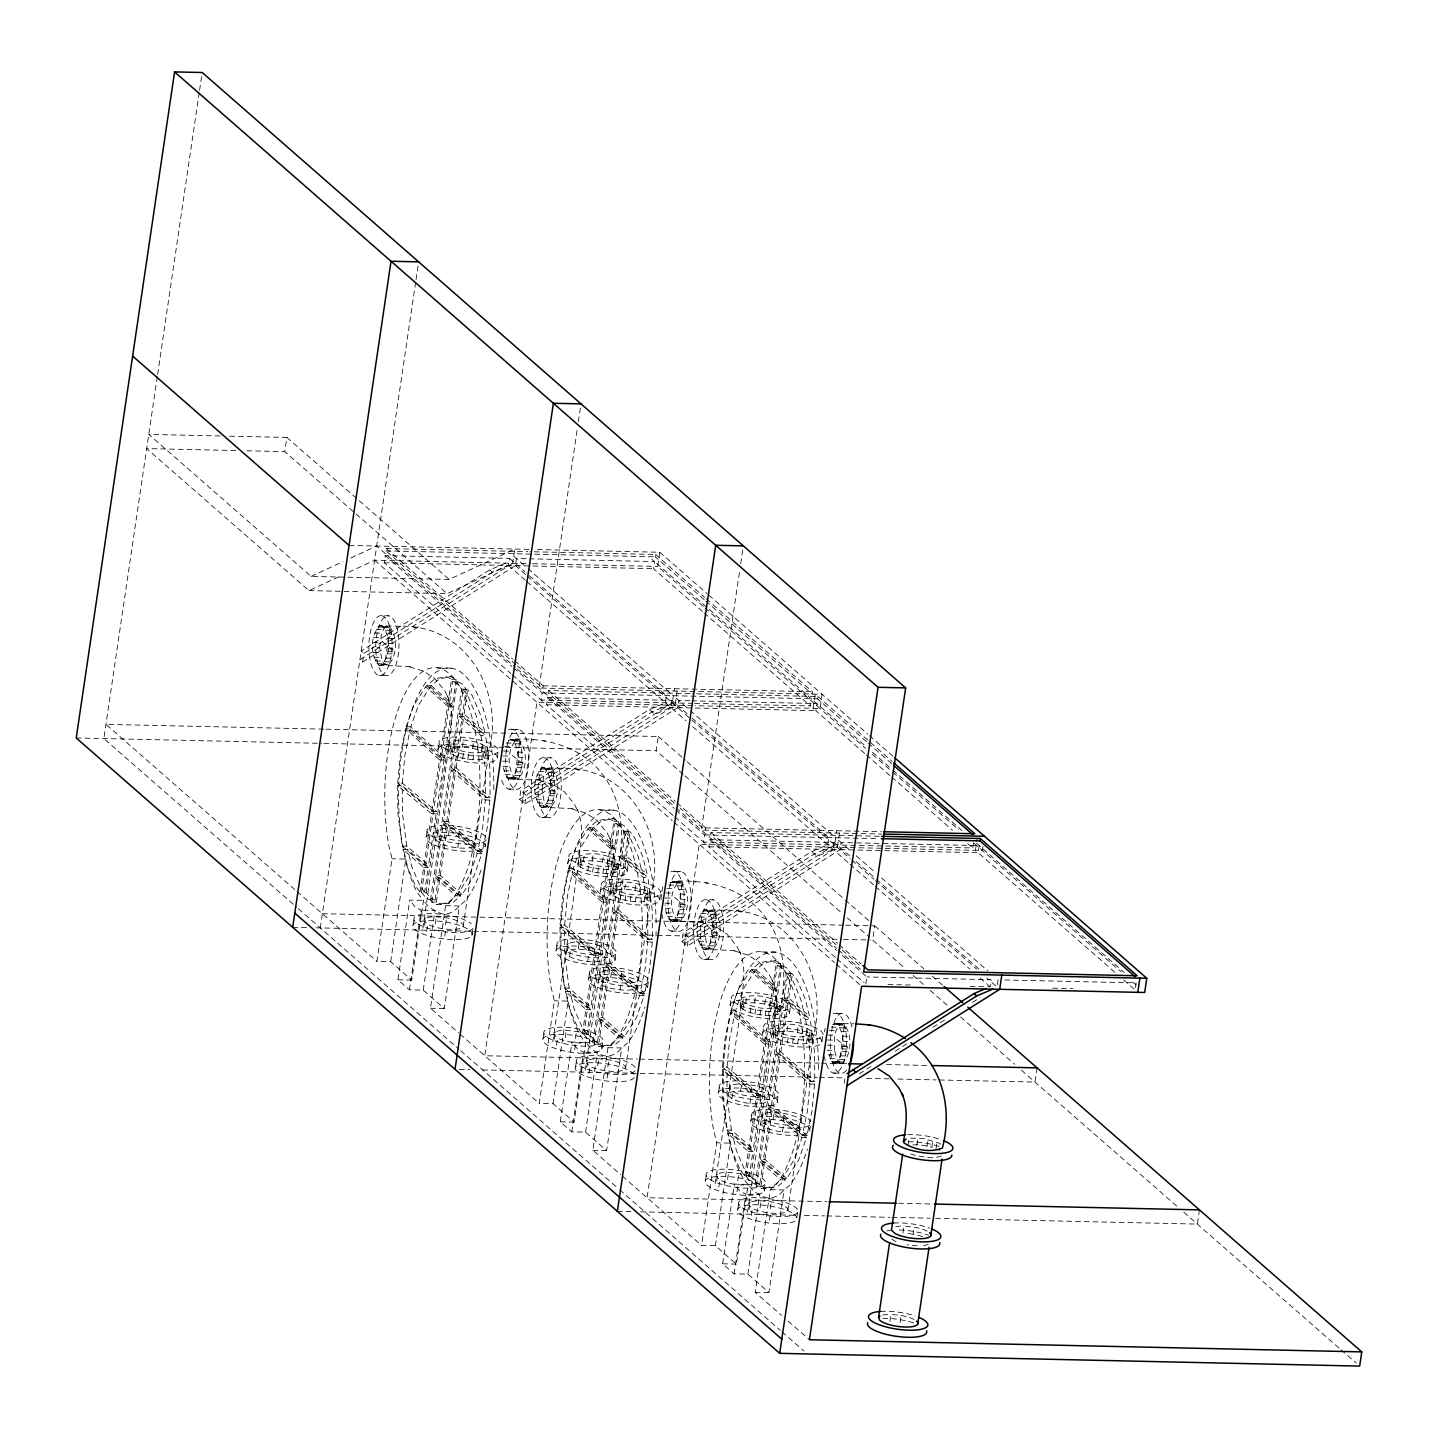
<?xml version="1.0" encoding="UTF-8"?>
<svg xmlns="http://www.w3.org/2000/svg" width="1438" height="1438" viewBox="0 0 1438 1438"><rect width="100%" height="100%" fill="white"/><g stroke="black" fill="none" stroke-linecap="round" stroke-linejoin="round"><path stroke-width="0.75" stroke-dasharray="5 3.75" d="M380.045 625.764L382.059 625.925C391.01 635.866 390.83 656.231 380.872 665.381L378.859 665.219C369.89 655.279 370.069 634.895 380.045 625.764L403.754 626.393M379.632 647.693L381.609 633.115L384.953 627.094L388.961 626.069C397.913 636.009 397.733 656.393 387.775 665.524L383.856 663.871L382.184 661.121L379.632 647.693L372.73 647.549M515.631 778.983C506.679 769.042 506.841 748.659 516.817 739.509L518.83 739.671C527.782 749.629 527.602 769.995 517.644 779.144L508.728 778.821L506.823 777.329L503.264 767.748M508.728 778.821L510.742 778.983C520.7 769.851 520.88 749.468 511.928 739.527L507.92 740.552L514.822 740.714M542.378 767.766L544.391 767.928C553.342 777.868 553.163 798.252 543.205 807.383L541.191 807.221C532.24 797.281 532.419 776.915 542.378 767.766L566.087 768.413M541.964 789.714L543.941 775.118L547.303 769.114L551.293 768.09C560.245 778.03 560.065 798.396 550.107 807.545L548.094 807.383L544.517 803.141L541.964 789.714L535.062 789.552M677.963 920.985C669.012 911.045 669.191 890.661 679.149 881.53L681.163 881.692C690.114 891.632 689.934 912.016 679.976 921.147L671.061 920.841L669.155 919.331L666.171 912.806L665.057 904.861M671.061 920.841L673.074 921.003C683.032 911.854 683.212 891.488 674.26 881.548L670.27 882.573L668.436 885.017L675.339 885.179M704.71 909.787L706.723 909.948C715.675 919.889 715.513 940.272 705.537 949.404L703.524 949.242C694.572 939.302 694.752 918.918 704.71 909.787L728.419 910.416M704.314 931.734L706.274 917.138L709.635 911.117L713.625 910.092C722.595 920.032 722.415 940.416 712.439 949.547L710.426 949.386L706.867 945.161L704.314 931.734L697.412 931.572M834.543 1050.387C834.13 1041.472 833.321 1029.284 841.482 1023.55L843.495 1023.712C852.464 1033.652 852.285 1054.018 842.309 1063.167L833.393 1062.844L831.488 1061.352L827.641 1050.243L834.543 1050.387L836.736 1058.763L840.295 1063.006M833.393 1062.844L835.406 1063.006C845.382 1053.874 845.562 1033.491 836.592 1023.55L834.579 1023.389L830.787 1027.038L837.689 1027.181M422.898 928.175L449.537 742.457C461.58 737.694 477.003 740.498 487.698 747.526L487.806 750.51C475.762 755.274 460.34 752.469 449.645 745.441M552.767 1041.777L565.925 951.956L567.345 950.716A19.97 5.68 8.4 0 1 578.256 949.152L588.43 950.194A19.97 5.68 8.4 0 1 602.396 960.71A19.97 5.68 8.4 0 1 569.556 956.701L565.817 953.43L565.925 951.956M565.817 953.43L579.406 856.077C591.449 851.296 606.872 854.118 617.567 861.128L617.675 864.112C605.632 868.876 590.209 866.071 579.514 859.043M585.248 1070.178L598.388 980.356L599.808 979.116A19.97 5.68 8.4 0 1 610.719 977.552L620.892 978.595A19.97 5.68 8.4 0 1 634.877 989.11A19.97 5.68 8.4 0 1 602.019 985.102L598.28 981.83L598.388 980.356M598.28 981.83L611.887 884.478C623.912 879.697 639.335 882.519 650.03 889.529L650.138 892.513C638.095 897.276 622.69 894.472 611.995 887.462M715.117 1183.798L741.307 1005.629M747.58 1212.198L773.77 1034.03M397.715 782.991L400.357 754.68L405.732 728.742L410.333 728.85L444.126 760.001L436.541 811.445L431.939 811.338L397.715 782.991L402.316 783.081L436.541 811.445M402.316 783.081L404.959 754.77L410.333 728.85M451.208 770.139L485.289 799.959L482.791 826.778L477.704 851.35L482.305 851.458L487.392 826.886L489.891 800.049L455.81 770.247L451.208 770.139L443.623 821.547L477.704 851.35M560.047 924.994L562.707 896.683L568.064 870.763L572.666 870.871L606.476 902.021L598.873 953.448L594.271 953.358L560.047 924.994L564.667 925.101L598.873 953.448M564.667 925.101L567.309 896.791L572.666 870.871M613.559 912.159L647.639 941.962L645.123 968.799L640.036 993.37L644.637 993.478L649.724 968.888L652.241 942.07L618.16 912.249L613.559 912.159L605.955 963.55L640.036 993.37M722.397 1067.014L725.04 1038.703L730.396 1012.783L734.998 1012.873L768.809 1044.024L761.205 1095.468L756.604 1095.361L722.397 1067.014L726.999 1067.104L761.205 1095.468M726.999 1067.104L729.641 1038.811L734.998 1012.873M775.891 1054.162L809.971 1083.982L807.455 1110.801L802.386 1135.391L806.988 1135.481L812.057 1110.909L814.573 1084.09L780.492 1054.27L775.891 1054.162L768.305 1105.57L802.386 1135.391M157.299 376.666L103.842 738.557L296.623 907.198M157.623 374.437L199.253 92.481M199.576 90.27L202.201 72.511M220.032 435.948L148.761 434.384L311.111 576.404L449.195 579.424L514.786 549.064L512.683 563.265L447.092 593.642L284.76 451.622L286.863 437.422L228.948 436.145M320.297 927.905L415.708 281.83M416.031 279.619L418.656 261.86M525.517 574.481L512.683 563.265L359.913 659.683L362.61 662.055L363.886 653.373L492.443 572.252L508.477 565.476L509.537 558.375L385.258 555.643L384.198 562.743L510.76 673.451M515.883 664.572L385.959 550.898L386.301 548.543L527.674 551.653M493.755 789.642A122.895 47.544 -88.7 0 0 437.26 671.384A122.895 47.544 -88.7 0 0 402.622 845.796L405.84 859.079A92.266 35.698 -88.7 0 0 423.509 900.386L411.735 980.087L390.687 961.68L376.882 961.375L392.035 858.774L388.799 845.49A122.895 47.544 -88.7 0 1 413.155 680.641A122.895 47.544 -88.7 0 1 475.942 735.555A122.895 47.544 -88.7 0 1 451.586 900.422L445.618 905.652L430.483 1008.254L458.434 1032.7M390.687 961.68L405.84 859.079L392.035 858.774M445.618 905.652L459.441 905.958L444.288 1008.559L423.239 990.135L409.417 989.829L397.931 979.781L409.704 900.08L423.509 900.386L428.955 907.396L434.995 910.434A92.266 35.698 -88.7 0 0 459.441 905.958L465.391 900.727A122.895 47.544 -88.7 0 0 482.018 867.168M437.979 749.827L439.021 742.709M413.227 924.94L414.27 917.821M426.277 836.592L427.32 829.492M420.058 891.812L423.653 867.456L402.982 849.391L407.601 849.481L428.254 867.563L424.659 891.902L420.058 891.812L415.474 885.916L407.134 866.413L402.982 849.391M423.994 865.083L431.58 813.71L397.643 785.579L397.895 813.62L402.173 845.993L423.994 865.083L428.596 865.191L436.181 813.8L402.245 785.687L397.643 785.579M431.939 811.338L439.525 759.893L405.732 728.742M439.938 757.844L447.595 705.986L425.648 686.789L413.82 705.213L406.181 726.747L439.938 757.844L444.54 757.952L452.197 706.094L430.25 686.879L425.648 686.789M447.865 704.099L451.55 679.239L446.355 676.633L434.797 678.736L426.852 685.71L447.865 704.099L452.467 704.189L456.152 679.347L450.957 676.723L446.355 676.633M421.514 892.261L452.664 681.342L457.266 681.432L461.975 683.823L466.236 689.287L435.103 900.224L430.483 900.116L425.774 897.743L421.514 892.261L426.115 892.369L430.375 897.851L435.103 900.224M409.417 989.829L421.19 910.146L415.151 907.09L409.704 900.08M426.115 892.369L457.266 681.432M447.883 750.96C450.705 732.859 454.947 713.5 447.47 695.884L448.261 698.023L444.702 690.779L434.725 678.43L423.491 671.115L408.015 666.423L410.19 666.585L378.859 665.219M424.426 925.443L425.486 918.343A19.97 5.68 8.4 0 1 436.397 916.779L446.553 917.821A19.97 5.68 8.4 0 1 460.537 928.337A19.97 5.68 8.4 0 1 427.679 924.328L423.958 921.057M437.476 837.096A19.97 5.68 8.4 0 1 448.386 835.532L458.56 836.592A19.97 5.68 8.4 0 1 472.527 847.108A19.97 5.68 8.4 0 1 439.686 843.099L435.948 839.828L438.536 829.996A19.97 5.68 8.4 0 1 449.429 828.432L459.603 829.474A19.97 5.68 8.4 0 1 473.587 840.008A19.97 5.68 8.4 0 1 440.729 835.981L436.99 832.728M450.418 748.443L451.46 741.325M450.633 754.195L451.676 747.095M430.483 900.116L461.634 689.197L457.374 683.715L452.664 681.342M453.509 747.67L454.552 740.552M426.637 931.429L427.679 924.328M439.686 843.099L440.729 835.981M431.742 902.039L435.337 877.683L439.938 877.773L460.591 895.856L452.952 902.579L436.81 904.592L431.742 902.039L436.343 902.129L441.412 904.682M435.678 875.311L443.281 823.902L447.883 824.01L481.856 853.669L473.875 876.155L462.119 894.508L457.518 894.418L435.678 875.311L440.28 875.418L462.119 894.508M451.568 767.766L459.153 716.376L463.755 716.466L485.595 735.573L489.855 767.946L490.124 797.587L485.523 797.479L451.568 767.766L456.17 767.874L490.124 797.587M459.495 714.003L463.09 689.647L467.709 689.755L472.275 695.633L480.616 715.153L484.768 732.176L480.166 732.068L459.495 714.003L464.115 714.111L484.768 732.176M423.239 990.135L434.995 910.434L421.19 910.146M436.343 902.129L439.938 877.773M440.28 875.418L447.883 824.01M482.629 851.745L448.225 821.637L455.81 770.247M456.17 767.874L463.755 716.466M464.115 714.111L467.709 689.755M457.931 757.269L458.992 750.151M435.337 923.879L436.397 916.779M448.386 835.532L449.429 828.432M462.299 747.347L463.36 740.246M462.712 758.473L463.773 751.355M467.835 759.336L468.878 752.236M445.51 924.922L446.553 917.821M458.56 836.592L459.603 829.474M444.755 936.192L445.816 929.074M457.805 847.845L458.848 840.745M472.527 748.695L473.569 741.595M472.94 759.821L473.983 752.721M477.308 749.917L478.351 742.799M481.424 751.373L482.485 744.255M481.73 759.516L482.791 752.398M484.624 752.973L485.667 745.873M484.822 758.725L485.882 751.625M486.637 754.626L487.698 747.526M487.374 756.208C506.679 696.28 468.896 625.278 401.651 626.231M463.162 926.593L475.151 845.364M476.194 838.246L488.201 757.017A19.97 5.68 8.4 0 0 461.436 747.203A19.97 5.68 8.4 0 0 456.313 756.316A19.97 5.68 8.4 0 0 488.201 757.017M497.278 757.359L498.321 750.241A29.964 8.502 8.4 0 0 455.361 736.993A29.964 8.502 8.4 0 0 450.274 750.726A29.964 8.502 8.4 0 0 497.53 752.38M471.88 935.455A29.964 8.502 8.4 0 0 431.724 920.715A29.964 8.502 8.4 0 0 424.048 934.394A29.964 8.502 8.4 0 0 471.88 935.455L472.671 930.116M484.93 847.108A29.964 8.502 8.4 0 0 444.773 832.386A29.964 8.502 8.4 0 0 437.098 846.065A29.964 8.502 8.4 0 0 484.93 847.108L485.451 843.567M689.916 700.791L678.772 700.54L677.729 707.64L524.942 804.058L519.531 799.33L520.826 790.666L649.365 709.527L665.417 702.751L666.459 695.65L526.416 573.133M577.051 430.519L539.034 688.029L822.123 694.266L820.019 708.467L695.075 705.716M578.364 421.64L580.988 403.862M524.942 804.058L526.236 795.394L520.826 790.666M513.492 667.825L542.18 692.918L541.137 700.018L692.361 703.344M514.534 660.725L543.222 685.818L542.881 688.191L517.572 666.046M673.092 815.472L546.548 704.764L547.59 697.664L671.87 700.396L688.748 715.153M690.006 693.655L548.633 690.546L548.291 692.918L678.215 806.574M567.848 863.429L568.891 856.329M543.097 1038.542L544.139 1031.441M556.146 950.194L557.189 943.094M656.105 923.034A122.895 47.544 -88.7 0 0 597.956 814.483A122.895 47.544 -88.7 0 0 564.954 987.816L568.172 1001.1A92.266 35.698 -88.7 0 0 585.841 1042.406L574.086 1122.107L553.037 1103.683L539.214 1103.377L554.367 1000.794L551.149 987.511A122.895 47.544 -88.7 0 1 575.488 822.644A122.895 47.544 -88.7 0 1 638.274 877.575A122.895 47.544 -88.7 0 1 613.936 1042.424L607.968 1047.673L592.816 1150.256L620.767 1174.72M577.752 864.58C580.575 846.479 584.817 827.12 577.339 809.486L578.13 811.643L574.571 804.399L564.595 792.032L553.36 784.717L537.884 780.025L540.059 780.205L510.742 778.983M554.295 1039.045L555.356 1031.945A19.97 5.68 8.4 0 1 566.266 1030.381L576.44 1031.441A19.97 5.68 8.4 0 1 590.407 1041.957A19.97 5.68 8.4 0 1 557.549 1037.948L553.828 1034.677M567.345 950.716L568.405 943.616A19.97 5.68 8.4 0 1 579.298 942.052L589.472 943.094A19.97 5.68 8.4 0 1 603.457 953.61A19.97 5.68 8.4 0 1 570.598 949.601L566.86 946.33M580.287 862.045L581.329 854.945M580.503 867.797L581.545 860.697M583.379 861.272L584.421 854.172M556.506 1045.049L557.549 1037.948M569.556 956.701L570.598 949.601M553.037 1103.683L568.172 1001.1L554.367 1000.794M587.8 870.871L588.861 863.771M565.206 1037.499L566.266 1030.381M578.256 949.152L579.298 942.052M592.168 860.949L593.229 853.848M592.582 872.075L593.642 864.975M607.968 1047.673L621.773 1047.978L606.62 1150.562L585.572 1132.155L571.767 1131.85L560.263 1121.802L572.036 1042.101L585.841 1042.406L591.306 1049.416L597.345 1052.454A92.266 35.698 -88.7 0 0 621.773 1047.978L627.741 1042.73A122.895 47.544 -88.7 0 0 645.033 1007.067M597.705 872.956L598.747 865.856M575.38 1038.542L576.44 1031.441M588.43 950.194L589.472 943.094M574.625 1049.794L575.685 1042.694M587.675 961.447L588.717 954.347M602.396 862.315L603.439 855.215M600.311 891.83L601.354 884.73M602.81 873.441L603.852 866.323M575.559 1066.942L576.62 1059.842M588.609 978.595L589.652 971.495M607.178 863.519L608.22 856.419M582.39 1033.814L585.985 1009.476L565.332 991.393L569.933 991.501L590.587 1009.566L586.992 1033.922L582.39 1033.814L577.806 1027.936L569.466 1008.433L565.332 991.393M586.327 1007.103L593.93 955.713L559.975 927.6L560.227 955.623L564.505 987.996L586.327 1007.103L590.928 1007.211L598.532 955.821L564.595 927.69L559.975 927.6M594.271 953.358L601.875 901.914L568.064 870.763M602.27 899.864L609.928 848.007L587.98 828.791L576.153 847.234L568.513 868.768L602.27 899.864L606.872 899.972L614.529 848.096L592.582 828.899L587.98 828.791M610.215 846.101L613.882 821.242L608.687 818.635L597.13 820.756L589.203 827.731L610.215 846.101L614.817 846.209L618.484 821.35L613.289 818.743L608.687 818.635M583.846 1034.282L614.997 823.345L619.598 823.453L624.326 825.825L628.586 831.308L597.435 1042.244L592.833 1042.137L588.106 1039.764L583.846 1034.282L588.448 1034.371L592.708 1039.854L597.435 1042.244M702.409 611.474L653.481 568.675L654.524 561.557L529.795 558.825M704.171 599.628L655.225 556.83L655.584 554.457L529.921 551.689M571.767 1131.85L583.522 1052.149L577.501 1049.111L572.036 1042.101M611.294 864.975L612.354 857.875M611.599 873.118L612.66 866.018M588.448 1034.371L619.598 823.453M703.344 606.387L657.687 566.446L659.772 552.246L534.954 549.496M610.215 892.98C613.055 874.879 617.279 855.52 609.802 837.887L610.593 840.044L607.034 832.8L597.058 820.433L585.841 813.117L570.347 808.426L572.522 808.605L541.191 807.221M614.493 866.593L615.536 859.475M614.691 872.345L615.752 865.245M586.776 1067.463L587.818 1060.345A19.97 5.68 8.4 0 1 598.729 1058.781L608.903 1059.842A19.97 5.68 8.4 0 1 622.87 1070.357A19.97 5.68 8.4 0 1 590.029 1066.349L586.291 1063.077M599.808 979.116L600.868 972.016A19.97 5.68 8.4 0 1 611.779 970.452L621.935 971.495A19.97 5.68 8.4 0 1 635.92 982.01A19.97 5.68 8.4 0 1 603.061 978.002L599.34 974.73M612.75 890.446L613.792 883.345M616.507 868.228L617.567 861.128M612.965 896.216L614.008 889.097M617.244 869.81C624.847 837.168 623.391 799.977 601.336 772.997C579.838 745.387 543.366 736.993 509.915 739.366M592.833 1042.137L623.984 831.2L619.706 825.736L614.997 823.345M615.841 889.673L616.902 882.573M588.969 1073.449L590.029 1066.349M602.019 985.102L603.061 978.002M594.074 1044.042L597.669 1019.686L602.27 1019.794L622.924 1037.859L615.284 1044.581L599.143 1046.594L594.074 1044.042L598.675 1044.15L603.744 1046.702M598.028 1017.331L605.614 965.923L610.215 966.03L644.188 995.671L636.225 1018.176L624.452 1036.528L619.85 1036.421L598.028 1017.331L602.63 1017.421L624.452 1036.528M613.9 909.787L621.486 858.378L626.087 858.486L647.927 877.575L652.187 909.966L652.457 939.589L647.855 939.481L613.9 909.787L618.502 909.894L652.457 939.589M621.845 856.023L625.44 831.667L630.042 831.757L634.607 837.653L642.966 857.156L647.1 874.178L642.498 874.088L621.845 856.023L626.447 856.113L647.1 874.178M585.572 1132.155L597.345 1052.454L583.522 1052.149M598.675 1044.15L602.27 1019.794M602.63 1017.421L610.215 966.03M644.961 993.748L610.557 963.658L618.16 912.249M618.502 909.894L626.087 858.486M626.447 856.113L630.042 831.757M620.263 899.271L621.324 892.171M597.669 1065.9L598.729 1058.781M610.719 977.552L611.779 970.452M627.148 870.961L628.19 863.861M624.649 889.367L625.692 882.249M601.749 1049.057A29.964 8.502 8.4 0 0 561.611 1034.335A29.964 8.502 8.4 0 0 553.918 1048.014A29.964 8.502 8.4 0 0 601.749 1049.057L602.81 1041.957A29.964 8.502 8.4 0 0 562.653 1027.235A29.964 8.502 8.4 0 0 554.96 1040.914A29.964 8.502 8.4 0 0 602.81 1041.957M614.799 960.728A29.964 8.502 8.4 0 0 574.643 945.988A29.964 8.502 8.4 0 0 566.967 959.667A29.964 8.502 8.4 0 0 614.799 960.728L615.841 953.61A29.964 8.502 8.4 0 0 575.703 938.888A29.964 8.502 8.4 0 0 568.01 952.567A29.964 8.502 8.4 0 0 615.841 953.61M625.063 900.476L626.105 893.375M630.168 901.356L631.228 894.256M607.843 1066.942L608.903 1059.842M620.892 978.595L621.935 971.495M607.088 1078.194L608.148 1071.094M620.138 989.847L621.198 982.747M634.859 890.715L635.92 883.615M683.266 774.381L656.213 750.708L658.298 736.508L507.866 733.2M635.272 901.842L636.333 894.724M639.64 891.92L640.701 884.819M671.87 700.396L670.827 707.496L654.775 714.273L649.365 709.527M643.775 893.375L644.817 886.275M674.062 691.067L674.422 688.712M644.08 901.518L645.123 894.418M646.956 894.993L647.999 887.893M677.118 691.067L675.015 705.285L522.246 801.703M647.172 900.745L648.214 893.645M648.969 896.647L650.03 889.529M649.706 898.211C669.012 838.3 631.228 767.299 564.002 768.251M625.494 1068.614L637.483 987.367M638.544 980.267L650.533 899.038A19.97 5.68 8.4 0 0 623.768 889.205A19.97 5.68 8.4 0 0 618.646 898.319A19.97 5.68 8.4 0 0 650.533 899.038M659.611 899.361L660.653 892.261M648.322 982.01A29.964 8.502 8.4 0 1 600.473 980.968A29.964 8.502 8.4 0 1 608.166 967.289A29.964 8.502 8.4 0 1 648.322 982.01L647.262 989.128A29.964 8.502 8.4 0 1 601.515 988.805A29.964 8.502 8.4 0 1 602.486 974.443A29.964 8.502 8.4 0 1 647.424 986.899M878.978 843.387L841.122 842.56L840.062 849.66L687.292 946.078L681.882 941.351L683.158 932.669L811.697 851.548L827.749 844.771L828.791 837.671L690.438 716.627M739.402 572.522L701.367 830.05L881.782 834.022M740.714 563.642L743.32 545.883M687.292 946.078L688.568 937.414L683.158 932.669M675.824 809.846L704.512 834.939L703.47 842.039L972.735 847.953L973.796 840.853M676.885 802.746L705.573 827.839L705.213 830.193L679.904 808.048M835.424 957.474L708.88 846.766L709.923 839.666L834.202 842.398L849.391 855.682M879.265 836.269L710.983 832.566L710.624 834.939L840.547 948.595M730.18 1005.45L731.223 998.332M705.429 1180.562L706.489 1173.444M718.479 1092.215L719.521 1085.115M818.474 1069.351A122.895 47.544 -88.7 0 0 761.115 955.946A122.895 47.544 -88.7 0 0 727.286 1129.819L730.522 1143.102A92.266 35.698 -88.7 0 0 748.191 1184.409L736.418 1264.11L715.369 1245.703L701.564 1245.398L716.717 1142.797L713.482 1129.513A122.895 47.544 -88.7 0 1 737.82 964.664A122.895 47.544 -88.7 0 1 800.606 1019.596A122.895 47.544 -88.7 0 1 776.268 1184.445L770.301 1189.675L755.148 1292.277L781.463 1315.285M740.085 1006.582C742.925 988.481 747.149 969.122 739.671 951.507L740.462 953.646L736.903 946.402L726.927 934.053L715.711 926.737L700.216 922.046L702.391 922.207L673.074 921.003M740.804 1008.164L741.756 998.08C753.782 993.316 769.204 996.121 779.899 1003.149L780.007 1006.133C767.964 1010.896 752.559 1008.092 741.864 1001.064M742.619 1004.066L743.662 996.965M716.645 1181.065L717.688 1173.965A19.97 5.68 8.4 0 1 728.599 1172.401L738.773 1173.444A19.97 5.68 8.4 0 1 752.739 1183.959A19.97 5.68 8.4 0 1 719.899 1179.951L716.16 1176.679M729.677 1092.718A19.97 5.68 8.4 0 1 740.588 1091.154L750.762 1092.215A19.97 5.68 8.4 0 1 764.746 1102.73A19.97 5.68 8.4 0 1 731.888 1098.722L728.149 1095.45L730.738 1085.618A19.97 5.68 8.4 0 1 741.649 1084.054L751.822 1085.115A19.97 5.68 8.4 0 1 765.789 1095.63A19.97 5.68 8.4 0 1 732.931 1091.604L729.21 1088.35M742.835 1009.818L743.877 1002.717M745.711 1003.293L746.771 996.175M718.838 1187.051L719.899 1179.951M731.888 1098.722L732.931 1091.604M715.369 1245.703L730.522 1143.102L716.717 1142.797M750.133 1012.891L751.193 1005.773M727.538 1179.502L728.599 1172.401M740.588 1091.154L741.649 1084.054M754.519 1002.969L755.561 995.869M754.932 1014.096L755.975 1006.977M770.301 1189.675L784.105 1189.981L768.953 1292.582L747.904 1274.158L734.099 1273.87L722.613 1263.804L734.387 1184.103L748.191 1184.409L753.638 1191.419L759.677 1194.475A92.266 35.698 -88.7 0 0 784.105 1189.981L790.073 1184.75A122.895 47.544 -88.7 0 0 807.365 1149.07M760.037 1014.958L761.097 1007.858M737.712 1180.544L738.773 1173.444M750.762 1092.215L751.822 1085.115M736.957 1191.814L738.018 1184.696M750.007 1103.467L751.067 1096.367M764.728 1004.317L765.789 997.217M694.59 703.398L810.403 705.95L811.463 698.85L651.827 559.202M706.202 598.747L812.506 691.732L812.146 694.105L705.842 601.12M765.142 1015.444L766.202 1008.344M762.643 1033.85L763.704 1026.732M737.892 1208.963L738.952 1201.844M750.942 1120.615L752.002 1113.515M813.117 708.323L815.202 694.105M769.51 1005.539L770.57 998.421M744.722 1175.835L748.317 1151.479L727.664 1133.414L732.266 1133.521L752.919 1151.586L749.324 1175.942L744.722 1175.835L740.157 1169.939L731.798 1150.436L727.664 1133.414M748.677 1149.124L756.262 1097.733L722.325 1069.602L722.577 1097.643L726.837 1130.016L748.677 1149.124L753.278 1149.214L760.864 1097.841L726.927 1069.71L722.325 1069.602M756.604 1095.361L764.207 1043.916L730.396 1012.783M764.603 1041.885L772.26 990.009L750.312 970.812L738.485 989.236L730.864 1010.77L764.603 1041.885L769.204 1041.975L776.862 990.117L754.914 970.92L750.312 970.812M772.548 988.122L776.214 963.262L771.02 960.656L759.462 962.777L751.535 969.733L772.548 988.122L777.149 988.23L780.816 963.37L775.639 960.746L771.02 960.656M746.178 1176.284L777.329 965.365L781.93 965.473L786.658 967.846L790.918 973.328L759.767 1184.247L755.166 1184.139L750.438 1181.766L746.178 1176.284L750.78 1176.392L755.058 1181.874L759.767 1184.247M864.759 753.494L815.813 710.678L816.874 703.577L692.145 700.827M866.503 741.649L817.557 698.85L817.916 696.477L692.253 693.709M734.099 1273.87L745.873 1194.169L739.833 1191.131L734.387 1184.103M773.644 1006.995L774.687 999.877M773.95 1015.138L774.992 1008.02M750.78 1176.392L781.93 965.473M772.548 1034.983C775.388 1016.882 779.612 997.523 772.134 979.907L772.925 982.046L769.366 974.802L759.39 962.453L748.173 955.138L732.679 950.446L734.872 950.608L703.524 949.242M776.826 1008.595L777.868 1001.495M773.284 1036.564L774.219 1026.48C786.244 1021.717 801.667 1024.521 812.362 1031.549L812.47 1034.533C800.445 1039.297 785.022 1036.492 774.327 1029.464M777.041 1014.347L778.084 1007.247M775.082 1032.466L776.143 1025.366M749.108 1209.466L750.151 1202.366A19.97 5.68 8.4 0 1 761.062 1200.802L771.235 1201.844A19.97 5.68 8.4 0 1 785.202 1212.36A19.97 5.68 8.4 0 1 752.362 1208.351L748.623 1205.08M762.158 1121.119A19.97 5.68 8.4 0 1 773.051 1119.573L783.225 1120.615A19.97 5.68 8.4 0 1 797.209 1131.131A19.97 5.68 8.4 0 1 764.351 1127.122L760.63 1123.851L763.201 1114.019A19.97 5.68 8.4 0 1 774.111 1112.455L784.285 1113.515A19.97 5.68 8.4 0 1 798.252 1124.031A19.97 5.68 8.4 0 1 765.411 1120.022L761.673 1116.751M778.839 1010.249L779.899 1003.149M775.298 1038.218L776.358 1031.118M779.576 1011.831C787.179 979.188 785.741 941.998 763.686 915.017C742.17 887.408 705.716 878.995 672.247 881.386M755.166 1184.139L786.316 973.22L782.056 967.738L777.329 965.365M778.174 1031.693L779.234 1024.575M751.319 1215.452L752.362 1208.351M764.351 1127.122L765.411 1120.022M756.406 1186.062L760.001 1161.706L764.603 1161.814L785.274 1179.879L777.616 1186.602L761.475 1188.615L756.406 1186.062L761.008 1186.152L766.077 1188.705M760.36 1159.334L767.946 1107.943L772.548 1108.033L806.52 1137.692L798.557 1160.178L786.784 1178.531L782.182 1178.441L760.36 1159.334L764.962 1159.441L786.784 1178.531M776.232 1051.807L783.836 1000.399L788.437 1000.489L810.259 1019.596L814.537 1051.969L814.789 1081.61L810.187 1081.502L776.232 1051.807L780.834 1051.897L814.789 1081.61M784.177 998.026L787.772 973.67L792.374 973.778L796.958 979.673L805.298 999.176L809.432 1016.199L804.831 1016.091L784.177 998.026L788.779 998.134L809.432 1016.199M747.904 1274.158L759.677 1194.475L745.873 1194.169M761.008 1186.152L764.603 1161.814M764.962 1159.441L772.548 1108.033M807.311 1135.768L772.907 1105.678L780.492 1054.27M780.834 1051.897L788.437 1000.489M788.779 998.134L792.374 973.778M760.019 1207.902L761.062 1200.802M773.051 1119.573L774.111 1112.455M789.48 1012.981L790.523 1005.863M786.981 1031.37L788.024 1024.269M764.099 1191.077A29.964 8.502 8.4 0 0 723.943 1176.356A29.964 8.502 8.4 0 0 716.25 1190.017A29.964 8.502 8.4 0 0 764.099 1191.077L765.142 1183.977A29.964 8.502 8.4 0 0 724.986 1169.238A29.964 8.502 8.4 0 0 717.31 1182.917A29.964 8.502 8.4 0 0 765.142 1183.977M777.131 1102.73A29.964 8.502 8.4 0 0 736.993 1088.009A29.964 8.502 8.4 0 0 729.3 1101.688A29.964 8.502 8.4 0 0 777.131 1102.73L778.192 1095.63A29.964 8.502 8.4 0 0 738.036 1080.909A29.964 8.502 8.4 0 0 730.342 1094.57A29.964 8.502 8.4 0 0 778.192 1095.63M787.395 1042.496L788.437 1035.396M792.518 1043.359L793.56 1036.259M770.193 1208.963L771.235 1201.844M783.225 1120.615L784.285 1113.515M769.438 1220.215L770.48 1213.097M782.47 1131.868L783.53 1124.768M797.191 1032.736L798.252 1025.618M797.623 1043.844L798.665 1036.744M801.991 1033.94L803.033 1026.84M834.202 842.398L833.159 849.499L817.108 856.275L811.697 851.548M806.107 1035.396L807.149 1028.296M836.395 833.087L836.754 830.715M806.412 1043.539L807.455 1036.439M809.288 1036.996L810.331 1029.896M839.45 833.087L837.365 847.288L684.578 943.705M809.504 1042.766L810.547 1035.648M811.32 1038.649L812.362 1031.549M812.039 1040.231C831.344 980.303 793.578 909.301 726.334 910.254M787.826 1210.616L799.834 1129.387M800.876 1122.287L812.865 1041.04A19.97 5.68 8.4 0 0 786.101 1031.226A19.97 5.68 8.4 0 0 780.978 1040.339A19.97 5.68 8.4 0 0 812.865 1041.04M821.943 1041.382L823.003 1034.282M797.605 1212.378A29.964 8.502 8.4 0 1 749.773 1211.317A29.964 8.502 8.4 0 1 757.449 1197.638A29.964 8.502 8.4 0 1 797.605 1212.378L796.562 1219.478A29.964 8.502 8.4 0 1 750.816 1219.154A29.964 8.502 8.4 0 1 751.768 1204.792A29.964 8.502 8.4 0 1 796.706 1217.249M809.612 1131.131L810.655 1124.031A29.964 8.502 8.4 0 1 764.908 1123.707A29.964 8.502 8.4 0 1 765.861 1109.345A29.964 8.502 8.4 0 1 810.798 1121.802M844.214 1083.353L844.861 1079.021M865.802 984.059L866.862 976.941L838.174 951.848M845.562 925.209L874.753 925.856L872.65 940.057L903.1 966.695M908.043 1145.295L909.104 1138.195L922.998 1138.357L940.2 1143.516L939.158 1150.616M889.888 1321.522L890.931 1314.404L901.105 1315.464A19.97 5.68 8.4 0 1 914.065 1319.473M902.938 1233.175L903.981 1226.075L914.155 1227.117A19.97 5.68 8.4 0 1 927.115 1231.144M916.851 1144.99L917.893 1137.871M900.062 1322.565L901.105 1315.464M922.477 1236.68A19.97 5.68 8.4 0 0 913.094 1234.217L914.155 1227.117M927.079 1146.338L928.121 1139.238M975.449 850.325L977.247 838.156M931.86 1147.542L932.903 1140.442M1114.827 972.268L978.146 852.698L979.206 845.598L881.206 843.441M935.976 1148.998L937.019 1141.898M982.945 846.425L982.352 850.487L699.263 844.25L647.064 1197.728L826.706 1201.683M970.111 986.342L990.081 986.792L991.142 979.673L866.862 976.941M998.044 979.835L996.983 986.935L986.863 978.074M1037.086 1067.859L1035 1082.077L938.439 1079.956M1199.436 1209.879L1197.333 1224.08L932.381 1218.256M444.54 757.952L410.783 726.855L418.422 705.321L430.25 686.879M443.281 823.902L477.236 853.615L469.273 876.066L457.518 894.418M606.872 899.972L573.115 868.858L580.754 847.324L592.582 828.899M605.614 965.923L639.568 995.635L631.606 1018.068L619.85 1036.421M769.204 1041.975L735.465 1010.878L743.087 989.344L754.914 970.92M767.946 1107.943L801.901 1137.638L793.956 1160.089L782.182 1178.441M426.852 685.71L431.454 685.818L439.399 678.844L450.957 676.723M460.591 895.856L455.99 895.748L448.35 902.471L436.81 904.592M589.203 827.731L593.804 827.821L601.731 820.864L613.289 818.743M622.924 1037.859L618.322 1037.769L610.683 1044.473L599.143 1046.594M751.535 969.733L756.136 969.841L764.063 962.867L775.639 960.746M785.274 1179.879L780.672 1179.771L773.015 1186.494L761.475 1188.615M437.098 831.236L438.536 829.996M424.048 919.583L425.486 918.343M566.967 944.856L568.405 943.616M599.43 973.256L600.868 972.016M553.918 1033.185L555.356 1031.945M586.38 1061.586L587.818 1060.345M729.3 1086.858L730.738 1085.618M761.763 1115.259L763.201 1114.019M716.25 1175.206L717.688 1173.965M748.731 1203.606L750.151 1202.366M525.355 580.233L505.781 563.121L489.729 569.879L361.19 651.019L363.886 653.373M362.61 662.055L515.397 565.637L516.44 558.519L527.566 558.771M523.522 793.021L652.061 711.9L668.113 705.123M519.531 799.33L672.319 702.912L673.361 695.812L528.249 568.855M685.854 935.042L814.411 853.92L830.463 847.144M681.882 941.351L834.651 844.933L835.694 837.815L690.582 710.875M859.295 1073.827L872.506 1065.504M895.137 1051.214L908.349 1042.892M932.867 1027.415L946.06 1019.075M972.465 1002.412L980.015 997.648M311.111 576.404L342.909 561.665M350.854 557.98L376.684 546.027L515.361 667.322M235.76 450.543L146.676 448.584L309.008 590.605L340.806 575.883M348.751 572.198L374.599 560.227L530.532 563.66M246.887 450.795L284.76 451.622M349.075 545.415L532.725 549.46M385.959 550.898L655.225 556.83M532.761 563.714L657.687 566.446M384.198 562.743L653.481 568.675M309.008 590.605L447.092 593.642M381.699 615.68A29.964 11.594 -88.7 0 1 389.824 662.073A29.964 11.594 -88.7 0 1 369.836 658.964A29.964 11.594 -88.7 0 1 381.699 615.68L388.602 615.824A29.964 11.594 -88.7 0 1 396.726 662.217A29.964 11.594 -88.7 0 1 376.738 659.125A29.964 11.594 -88.7 0 1 388.602 615.824M383.011 626.662L389.914 626.824L384.809 664.608L377.906 664.464M378.05 626.95L384.953 627.094M383.964 627.417L390.866 627.579M376.235 629.395L383.137 629.556M385.618 630.15L392.52 630.311M374.707 632.954L381.609 633.115M386.93 633.942L393.832 634.104M373.556 637.376L380.459 637.537M387.811 638.526L394.713 638.67M372.891 642.355L379.794 642.498M388.17 643.577L395.091 643.739M388.026 648.79L394.929 648.933M387.685 651.27L394.587 651.414L380.279 640.144M373.107 652.6L380.009 652.762M387.343 653.751L394.246 653.913M373.97 657.184L380.872 657.346M386.211 658.173L393.113 658.334M375.282 660.977L382.184 661.121M384.665 661.732L391.585 661.893M376.954 663.709L383.856 663.871M382.85 664.194L389.752 664.338M437.512 667.879L451.316 668.185M379.201 675.465L386.103 675.626M451.55 679.239L456.152 679.347M543.222 685.818L812.506 691.732M461.634 689.197L466.236 689.287M542.18 692.918L817.557 698.85M692.864 705.663L536.931 702.247L484.732 1055.726L637.411 1059.069M546.548 704.764L815.813 710.678M447.595 705.986L452.197 706.094M406.181 726.747L410.783 726.855M511.569 729.282L518.471 729.426A29.964 11.594 -88.7 0 1 526.596 775.837A29.964 11.594 -88.7 0 1 506.607 772.727A29.964 11.594 -88.7 0 1 518.471 729.426M323.748 729.138L105.945 724.357L295.347 890.032M325.995 729.192L505.619 733.146M459.153 716.376L480.993 735.465L485.595 735.573M511.928 739.527L518.83 739.671M512.881 740.282L519.783 740.426L514.678 778.228L507.776 778.066M513.833 741.037L520.736 741.181M506.104 743.015L513.006 743.158M515.487 743.77L522.389 743.913M504.576 746.574L511.479 746.717M516.799 747.562L523.702 747.706M76.232 737.964L321.645 743.356M323.892 743.41L503.516 747.347M505.763 747.401L656.213 750.708M503.426 750.996L510.328 751.139M517.68 752.128L524.582 752.29M502.761 755.957L509.663 756.118M518.039 757.197L524.96 757.341M544.049 757.682A29.964 11.594 -88.7 0 1 552.156 804.076A29.964 11.594 -88.7 0 1 532.168 800.984A29.964 11.594 -88.7 0 1 544.049 757.682L550.952 757.844A29.964 11.594 -88.7 0 1 559.058 804.237A29.964 11.594 -88.7 0 1 539.07 801.128A29.964 11.594 -88.7 0 1 550.952 757.844M439.525 759.893L444.126 760.001M502.599 761.151L509.501 761.313M517.896 762.392L524.798 762.535M517.554 764.872L524.457 765.034L510.148 753.764M502.976 766.22L509.879 766.364M517.213 767.371L524.115 767.515M545.344 768.683L552.246 768.827L547.141 806.628L540.239 806.484M540.4 768.953L547.303 769.114M546.296 769.438L553.199 769.582M538.567 771.415L545.469 771.559M503.839 770.804L510.742 770.948M547.968 772.17L554.87 772.314M516.08 771.793L522.983 771.936M537.039 774.974L543.941 775.118M505.151 774.579L512.054 774.74M514.534 775.352L521.455 775.495M549.28 775.963L556.182 776.107M506.823 777.329L513.726 777.473M512.719 777.796L519.621 777.958M535.889 779.396L542.791 779.54M550.143 780.546L557.045 780.69M535.224 784.357L542.126 784.519M550.52 785.597L557.423 785.759M509.07 789.085L515.972 789.228M550.359 790.792L557.261 790.954M550.017 793.273L556.919 793.434L542.629 782.164M535.439 794.621L542.342 794.765M549.693 795.771L556.596 795.915M536.302 799.204L543.205 799.348M548.543 800.193L555.445 800.337M485.289 799.959L489.891 800.049M537.614 802.997L544.517 803.141M547.015 803.752L553.918 803.896M539.286 805.729L546.188 805.873M545.182 806.197L552.084 806.359M599.844 809.9L613.649 810.187M431.58 813.71L436.181 813.8M541.533 817.485L548.435 817.629M613.882 821.242L618.484 821.35M443.623 821.547L448.225 821.637M705.573 827.839L881.296 831.703M623.984 831.2L628.586 831.308M704.512 834.939L878.924 838.642M708.88 846.766L855.664 850.002M857.875 850.056L882.375 850.595M884.604 850.631L978.146 852.698M609.928 848.007L614.529 848.096M402.173 845.993L406.774 846.101L428.596 865.191M477.236 853.615L481.838 853.723M568.513 868.768L573.115 868.858M673.919 871.302L680.821 871.446A29.964 11.594 -88.7 0 1 688.928 917.839A29.964 11.594 -88.7 0 1 668.94 914.748A29.964 11.594 -88.7 0 1 680.821 871.446M423.653 867.456L428.254 867.563M621.486 858.378L643.325 877.486L647.927 877.575M674.26 881.548L681.163 881.692M675.213 882.285L682.115 882.447L677.01 920.23L670.108 920.086M670.27 882.573L677.172 882.716M676.166 883.04L683.068 883.202M677.837 885.772L684.74 885.934M666.908 888.576L673.811 888.738M679.149 889.565L686.052 889.727M665.758 892.998L672.66 893.16M680.012 894.148L686.915 894.292M665.093 897.977L671.995 898.121M680.39 899.217L687.292 899.361M706.382 899.703A29.964 11.594 -88.7 0 1 714.488 946.096A29.964 11.594 -88.7 0 1 694.5 942.986A29.964 11.594 -88.7 0 1 706.382 899.703L713.284 899.846A29.964 11.594 -88.7 0 1 721.391 946.24A29.964 11.594 -88.7 0 1 701.402 943.148A29.964 11.594 -88.7 0 1 713.284 899.846M601.875 901.914L606.476 902.021M664.931 903.172L671.834 903.316M680.228 904.412L687.13 904.556M679.886 906.893L686.789 907.036L672.499 895.766M665.309 908.223L672.211 908.385M679.563 909.373L686.465 909.535M707.676 910.685L714.578 910.847L709.473 948.649L702.571 948.487M702.733 910.973L709.635 911.117M708.628 911.44L715.531 911.602M700.899 913.418L707.82 913.579M666.171 912.806L673.074 912.968M710.3 914.191L717.202 914.334M678.412 913.795L685.315 913.957M699.371 916.977L706.274 917.138M667.484 916.599L674.404 916.743M676.885 917.354L683.787 917.516M711.612 917.965L718.515 918.127M669.155 919.331L676.058 919.493M675.051 919.817L681.971 919.961M698.239 921.399L705.141 921.56M322.4 913.705L661.444 921.165M663.691 921.219L843.315 925.155M712.475 922.549L719.377 922.711M697.556 926.378L704.458 926.521M712.853 927.618L719.755 927.762M671.402 931.087L678.305 931.249M712.691 932.813L719.593 932.956M712.367 935.293L719.27 935.455L704.962 924.167M292.687 927.312L307.552 927.636M316.054 927.816L841.23 939.374M843.477 939.427L870.421 940.021M697.772 936.641L704.674 936.785M712.026 937.774L718.928 937.935M698.652 941.207L705.555 941.369M710.875 942.196L717.778 942.357M647.639 941.962L652.241 942.07M699.964 945L706.867 945.161M709.347 945.755L716.25 945.916M701.618 947.732L708.521 947.894M707.532 948.217L714.434 948.361M762.176 951.902L775.981 952.208M593.93 955.713L598.532 955.821M703.865 959.488L710.785 959.649M776.214 963.262L780.816 963.37M605.955 963.55L610.557 963.658M786.316 973.22L790.918 973.328M1004.713 979.979L1136.128 982.873L1135.085 989.973L1123.276 979.638M888.001 984.545L910.182 985.03M1052.67 988.158L1072.712 988.607M397.931 979.781L411.735 980.087M772.26 990.009L776.862 990.117M564.505 987.996L569.106 988.104L590.928 1007.211M639.568 995.635L644.17 995.725M730.864 1010.77L735.465 1010.878M836.251 1013.305L843.153 1013.466M585.985 1009.476L590.587 1009.566M430.483 1008.254L444.288 1008.559M783.836 1000.399L805.657 1019.488L810.259 1019.596M834.579 1023.389L854.1 1023.82M836.592 1023.55L843.495 1023.712M837.545 1024.305L844.448 1024.449L839.343 1062.251L832.44 1062.107M832.602 1024.575L839.504 1024.737M838.498 1025.06L845.4 1025.204M840.169 1027.793L847.072 1027.936M829.241 1030.597L836.143 1030.74M841.482 1031.585L848.384 1031.729M828.108 1035.018L835.011 1035.162M842.344 1036.169L849.265 1036.313M827.425 1039.98L834.328 1040.141M842.722 1041.22L849.624 1041.382M764.207 1043.916L768.809 1044.024M827.281 1045.192L834.184 1045.336M842.56 1046.415L849.463 1046.576M842.237 1048.913L849.139 1049.057L834.831 1037.787M841.895 1051.394L848.797 1051.538M828.522 1054.827L835.424 1054.971M840.745 1055.816L847.647 1055.959M829.834 1058.62L836.736 1058.763M839.217 1059.375L846.119 1059.518M831.488 1061.352L838.39 1061.496M837.401 1061.819L844.304 1061.981M835.406 1063.006L846.587 1063.257M639.658 1059.123L819.301 1063.077M821.547 1063.131L846.245 1063.671M886.653 1064.551L927.079 1065.45M833.752 1073.108L840.655 1073.251M459.261 1069.405L469.884 1069.638M482.629 1069.926L817.197 1077.278M819.444 1077.332L844.142 1077.871M866.593 1078.374L889.044 1078.86M898.031 1079.057L936.192 1079.902M809.971 1083.982L814.573 1084.09M756.262 1097.733L760.864 1097.841M768.305 1105.57L772.907 1105.678M560.263 1121.802L574.086 1122.107M726.837 1130.016L731.439 1130.124L753.278 1149.214M801.901 1137.638L806.502 1137.746M748.317 1151.479L752.919 1151.586M592.816 1150.256L606.62 1150.562M898.552 1203.264L932.237 1204.001M617.351 1211.335L632.235 1211.659M640.719 1211.839L795.412 1215.254M804.399 1215.452L824.603 1215.883M826.85 1215.937L889.727 1217.321M891.955 1217.375L930.134 1218.202M722.613 1263.804L736.418 1264.11M755.148 1292.277L768.953 1292.582M413.461 627.184L415.654 627.363M531.521 739.833L533.624 740.013M543.33 740.804L545.523 740.965M575.793 769.204L577.986 769.366M693.871 881.854L695.956 882.015M705.663 882.806L707.856 882.986M738.143 911.207L740.318 911.386M907.935 1233.498L913.094 1234.217M891.74 1239.089L894.22 1240.724A19.97 5.68 8.4 0 0 897.815 1242.288M659.772 552.246L707.119 593.66M708.808 595.152L867.779 734.207M869.469 735.681L893.142 756.388M655.584 554.457L704.512 597.273M817.916 696.477L892.153 761.421M868.192 743.122L891.812 763.794M814.16 701.205L865.802 746.394M872.542 752.29L891.111 768.521M892.8 769.995L961.986 830.517M976.492 843.225L1124.318 972.537M705.033 607.879L865.676 748.407M872.435 754.321L891.039 770.606M892.728 772.08L958.679 829.762M973.903 843.081L1121.011 971.782M1132.856 982.136L1136.236 985.102M704.099 612.947L810.403 705.95M866.431 754.968L890.068 775.639M891.74 777.113L952.495 830.247M967.684 843.531L972.735 847.953M513.726 556.164L526.56 567.381M676.076 698.167L688.892 709.401M838.408 840.187L849.552 849.93M856.293 855.844L874.861 872.075M881.602 877.989L987.924 970.974M509.537 558.375L524.726 571.659M856.149 861.596L874.699 877.827M876.389 879.301L979.332 969.356M527.207 575.973L850.182 858.522M851.871 859.996L873.819 879.175M875.49 880.649L976.744 969.23M527.045 581.725L686.016 720.78M692.756 726.675L848.348 862.8M850.038 864.274L873.657 884.927M875.347 886.401L969.841 969.068M979.961 977.93L990.081 986.792M489.729 569.879L492.443 572.252M658.298 736.508L685.369 760.181M687.058 761.655L871.374 922.89M874.753 925.856L923.789 968.745M932.255 976.15L942.393 985.03M684.955 775.855L840.529 911.962M847.288 917.875L869.271 937.109M913.238 975.557L923.394 984.437M930.152 990.351L948.756 1006.636M960.584 1016.99L1014.707 1064.318M1021.465 1070.232L1177.039 1206.338M1183.798 1212.252L1339.371 1348.341M1341.061 1349.833L1356.286 1363.134M286.863 437.422L449.195 579.424M386.301 548.543L512.863 659.251M548.633 690.546L675.195 801.254M710.983 832.566L837.527 943.274M839.217 944.748L861.146 963.945M842.237 950.069L860.805 966.3M517.051 668.796L674.314 806.376M676.004 807.85L836.646 948.397M838.336 949.871L860.319 969.104M385.258 555.643L511.802 666.351M547.59 697.664L674.152 808.372M709.923 839.666L836.485 950.374M512.449 674.925L543.834 702.391M674.782 816.946L706.166 844.412M837.114 958.966L864.112 982.567M374.599 560.227L672.211 820.577M673.901 822.069L834.543 962.597M836.233 964.071L859.924 984.778M431.454 685.818L452.467 704.189M593.804 827.821L614.817 846.209M756.136 969.841L777.149 988.23M528.465 785.831L531.161 788.204M690.797 927.852L693.493 930.224M435.337 877.683L455.99 895.748M597.669 1019.686L618.322 1037.769M760.001 1161.706L780.672 1179.771M297.037 891.524L376.882 961.375M460.07 1034.138L539.214 1103.377M622.402 1176.158L701.564 1245.398M788.042 1321.037L809.414 1339.749M298.313 908.69L458.956 1049.219M460.645 1050.693L617.927 1188.273M619.616 1189.747L780.259 1330.276M781.948 1331.768L803.932 1351.001M787.772 973.67L792.356 979.566L800.696 999.068L804.831 1016.091M625.44 831.667L630.006 837.545L638.364 857.048L642.498 874.088M463.09 689.647L467.674 695.543L476.014 715.046L480.166 732.068M749.324 1175.942L744.758 1170.047L736.4 1150.544L732.266 1133.521M586.992 1033.922L582.408 1028.044L574.068 1008.523L569.933 991.501M424.659 891.902L420.076 886.024L411.735 866.521L407.601 849.481M805.657 1019.488L809.936 1051.879L810.187 1081.502M731.439 1130.124L727.179 1097.733L726.927 1069.71M643.325 877.486L647.585 909.859L647.855 939.481M569.106 988.104L564.828 955.731L564.595 927.69M480.993 735.465L485.253 767.856L485.523 797.479M406.774 846.101L402.496 813.71L402.245 785.687M807.455 1133A29.964 8.502 8.4 0 1 759.821 1129.333A29.964 8.502 8.4 0 1 767.083 1116.391A29.964 8.502 8.4 0 1 809.756 1128.92M895.73 1226.722A19.97 5.68 8.4 0 1 903.981 1226.075M928.265 1244.23A19.97 5.68 8.4 0 1 921.884 1245.685M917.354 1245.793A19.97 5.68 8.4 0 1 907.18 1244.751M893.591 1223.073A29.964 8.502 8.4 0 1 929.703 1228.178M886.958 1230.982A29.964 8.502 8.4 0 1 890.535 1230.389M899.325 1230.011A29.964 8.502 8.4 0 1 928.642 1235.278M941.315 1155.9A19.97 5.68 8.4 0 1 907.27 1152.395M912.878 1144.864A19.97 5.68 8.4 0 1 931.105 1146.967M882.698 1315.051A19.97 5.68 8.4 0 1 890.931 1314.404M880.541 1311.42A29.964 8.502 8.4 0 1 915.107 1315.968M882.77 1318.358A29.964 8.502 8.4 0 1 914.065 1323.068M846.587 1070.142A29.964 11.594 -88.7 0 1 831.416 1057.523A29.964 11.594 -88.7 0 1 836.61 1017.385A29.964 11.594 -88.7 0 1 852.069 1027.685M908.259 1141.754A29.964 8.502 8.4 0 1 942.519 1147.722M833.213 1013.862A29.964 11.594 -88.7 0 1 846.263 1034.659A29.964 11.594 -88.7 0 1 838.731 1071.058A29.964 11.594 -88.7 0 1 824.369 1056.606M824.477 1031.909A29.964 11.594 -88.7 0 1 825.196 1028.368M907.63 1134.69A29.964 8.502 8.4 0 1 941.62 1139.867M656.088 931.644A122.895 47.544 -88.7 0 1 655.998 935.94M634.23 1077.457A29.964 8.502 8.4 0 1 588.484 1077.134A29.964 8.502 8.4 0 1 589.436 1062.772A29.964 8.502 8.4 0 1 634.374 1075.247M670.881 871.841A29.964 11.594 -88.7 0 1 683.931 892.656A29.964 11.594 -88.7 0 1 676.399 929.038A29.964 11.594 -88.7 0 1 662.037 914.586M661.121 899.397A29.964 11.594 -88.7 0 1 661.588 893.591M661.84 891.722A29.964 11.594 -88.7 0 1 663.295 884.694M485.972 840.008A29.964 8.502 8.4 0 1 440.226 839.684A29.964 8.502 8.4 0 1 441.196 825.322A29.964 8.502 8.4 0 1 486.134 837.779M472.94 928.355A29.964 8.502 8.4 0 1 429.405 928.714A29.964 8.502 8.4 0 1 423.994 913.975A29.964 8.502 8.4 0 1 471.215 923.699M508.549 729.839A29.964 11.594 -88.7 0 1 521.149 768.647A29.964 11.594 -88.7 0 1 501.269 779.054M771.936 1041.112A29.964 8.502 8.4 0 0 821.152 1043.503A29.964 8.502 8.4 0 0 783.782 1028.224A29.964 8.502 8.4 0 0 771.936 1041.112M772.997 1033.994A29.964 8.502 8.4 0 0 822.212 1036.403A29.964 8.502 8.4 0 0 784.824 1021.124A29.964 8.502 8.4 0 0 772.997 1033.994M609.604 899.092A29.964 8.502 8.4 0 0 658.82 901.482A29.964 8.502 8.4 0 0 621.45 886.221A29.964 8.502 8.4 0 0 609.604 899.092M610.647 891.991A29.964 8.502 8.4 0 0 659.88 894.382A29.964 8.502 8.4 0 0 622.492 879.103A29.964 8.502 8.4 0 0 610.647 891.991M587.441 1069.315A29.964 8.502 8.4 0 0 635.272 1070.357A29.964 8.502 8.4 0 0 595.116 1055.636A29.964 8.502 8.4 0 0 587.441 1069.315M748.515 1011.939A19.97 5.68 8.4 0 0 780.403 1012.64A19.97 5.68 8.4 0 0 753.638 1002.825A19.97 5.68 8.4 0 0 748.515 1011.939M739.474 1012.694A29.964 8.502 8.4 0 0 788.689 1015.102A29.964 8.502 8.4 0 0 751.319 999.823A29.964 8.502 8.4 0 0 739.474 1012.694M740.534 1005.593A29.964 8.502 8.4 0 0 789.75 1008.002A29.964 8.502 8.4 0 0 752.362 992.723A29.964 8.502 8.4 0 0 740.534 1005.593M447.272 757.071A29.964 8.502 8.4 0 0 496.487 759.48A29.964 8.502 8.4 0 0 459.117 744.201A29.964 8.502 8.4 0 0 447.272 757.071M586.183 869.918A19.97 5.68 8.4 0 0 618.07 870.619A19.97 5.68 8.4 0 0 591.306 860.805A19.97 5.68 8.4 0 0 586.183 869.918M577.141 870.691A29.964 8.502 8.4 0 0 626.357 873.082A29.964 8.502 8.4 0 0 588.987 857.803A29.964 8.502 8.4 0 0 577.141 870.691M578.184 863.591A29.964 8.502 8.4 0 0 627.399 865.982A29.964 8.502 8.4 0 0 590.029 850.703A29.964 8.502 8.4 0 0 578.184 863.591"/><path stroke-width="1.5" d="M889.619 1242.558L878.6 1317.208L879.732 1320.318L882.231 1321.971A19.97 5.68 8.4 0 0 907.702 1327.04A19.97 5.68 8.4 0 0 916.563 1321.127M1361.768 1351.9L809.414 1339.749L861.614 986.27L1144.684 992.49L1146.787 978.289L863.699 972.052L905.67 687.903L202.201 72.511L174.591 71.9L76.232 737.964L779.702 1353.338L1359.665 1366.1L1361.768 1351.9L967.756 1007.211M292.687 927.312L391.028 261.249L418.656 261.86M455.019 1069.315L553.378 403.269L580.988 403.862M617.351 1211.335L715.711 545.272L743.32 545.883M779.702 1353.338L878.043 687.292L174.591 71.9M910.829 1042.694C943.364 1066.151 952.423 1111.017 942.339 1148.135C930.314 1152.899 914.892 1150.094 904.196 1143.084L903.459 1141.502C906.3 1125.666 908.439 1108.806 902.003 1093.509L902.794 1095.666L899.235 1088.422L889.259 1076.055L878.043 1068.74M902.669 1154.229L891.632 1228.879L891.542 1230.353L895.281 1233.624A19.97 5.68 8.4 0 0 920.751 1238.693A19.97 5.68 8.4 0 0 929.613 1232.779M1135.139 976.654L979.907 840.853L980.249 838.48L881.512 836.323M917.696 1324.236L929.056 1247.393M930.745 1235.889L942.088 1159.046M1001.801 975.09L999.698 989.308L846.928 1085.726M1137.782 992.346L1139.885 978.128M903.459 1141.502L906.012 1138.968M878.6 1317.208L880.02 1315.968M847.018 1073.719L974.029 993.568L986.073 988.481M848.204 1077.044L976.744 995.923L992.795 989.146M878.043 687.292L905.67 687.903M883.525 831.739L974.838 833.752L893.843 762.895M884.011 834.058L984.455 836.269M881.17 838.678L979.907 840.853M848.492 1063.725L861.955 1064.012M931.554 1065.54L1037.086 1067.859M828.953 1201.737L896.305 1203.211M934.484 1204.055L1199.436 1209.879M868.013 1024.827C881.404 1026.372 894.22 1031.37 905.563 1038.595M856.203 1023.874L870.188 1024.988M894.831 757.862L1146.787 978.289M980.249 838.48L1137.17 975.773L867.905 969.841L862.836 965.419M893.501 765.268L972.807 834.651M974.029 993.568L976.744 995.923M944.083 986.504L962.687 1002.771M132.62 356.067L349.075 545.415M853.129 1069.872L855.844 1072.227M294.772 913.094L781.787 1339.138M931.644 1228.933A29.964 8.502 8.4 0 1 931.447 1241.407A29.964 8.502 8.4 0 1 888.378 1234.793A29.964 8.502 8.4 0 1 893.591 1223.073M939.625 1242.522A29.964 8.502 8.4 0 1 909.571 1248.004A29.964 8.502 8.4 0 1 880.811 1234.235M918.594 1317.262A29.964 8.502 8.4 0 1 918.415 1329.755A29.964 8.502 8.4 0 1 875.347 1323.122A29.964 8.502 8.4 0 1 880.541 1311.42M926.575 1330.869A29.964 8.502 8.4 0 1 896.521 1336.333A29.964 8.502 8.4 0 1 867.761 1322.565M853.507 1041.238A29.964 11.594 -88.7 0 1 849.175 1065.756M951.812 1154.984A29.964 8.502 8.4 0 1 919.152 1159.37A29.964 8.502 8.4 0 1 893.304 1145.331M943.562 1140.622A29.964 8.502 8.4 0 1 943.58 1153.132A29.964 8.502 8.4 0 1 900.494 1146.553A29.964 8.502 8.4 0 1 905.509 1134.816"/></g></svg>
